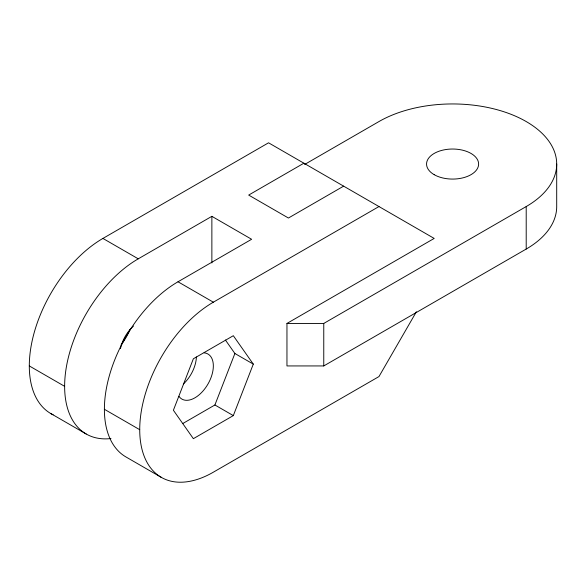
<?xml version="1.0" encoding="UTF-8"?>
<svg xmlns="http://www.w3.org/2000/svg" width="586" height="586" viewBox="0 0 586 586"><rect width="100%" height="100%" fill="white"/><g stroke="black" fill="none" stroke-linecap="round" stroke-linejoin="round"><path stroke-width="0.88" d="M182.795 423.524L214.908 404.977L234.891 353.497L225.427 340.034M233.316 415.606L253.291 364.118L233.316 335.705L193.365 358.771L173.39 410.251L193.365 438.672L233.316 415.606L214.908 404.977M416.39 311.759L378.974 376.564L213.341 472.191A104.11 60.109 -60 0 1 139.724 429.692L104.389 409.284M53.165 414.815A104.11 60.109 -60 0 1 34.31 332.225A104.11 60.109 -60 0 1 102.916 238.429L268.549 142.801L434.189 238.429L286.957 323.435L286.957 365.935L323.765 365.935L526.206 249.057A104.11 60.109 0 0 0 556.7 206.558L556.7 164.051M110.981 438.54A104.11 60.109 -60 0 1 65.954 369.539A104.11 60.109 -60 0 1 138.252 258.829L211.868 216.329L251.621 239.278L178.005 281.778A104.11 60.109 -60 0 0 109.992 373.524A104.11 60.109 -60 0 0 125.953 456.948L161.282 477.348M303.885 163.201L248.676 195.079L288.429 218.029L343.638 186.15M304.639 164.468L378.974 121.551A104.11 60.109 0 0 1 526.206 121.551A104.11 60.109 0 0 1 526.206 206.558L526.206 249.057M139.724 429.692A104.11 60.109 -60 0 1 213.341 302.186L378.974 206.55M286.957 323.435L323.765 323.435L526.206 206.558M102.916 238.429L138.252 258.829M178.005 281.778L213.341 302.186M234.891 353.497L253.291 364.118M29.3 365.935L64.636 386.335M50.865 413.591L86.201 433.999M323.765 323.435L323.765 365.935M211.868 216.329L211.868 262.946M120.474 348.597A26.026 15.024 -60 0 1 133.491 326.058M196.398 356.955A26.026 15.024 -60 0 1 183.345 384.042M204.14 352.845A26.026 15.024 -60 0 1 207.949 384.072A26.026 15.024 -60 0 1 179.001 396.392M130.29 329.171A46.851 27.051 -60 0 1 121.053 344.971M434.189 174.679A26.026 15.024 0 0 0 477.729 167.94A26.026 15.024 0 0 0 445.858 149.54A26.026 15.024 0 0 0 434.189 174.679"/></g></svg>
